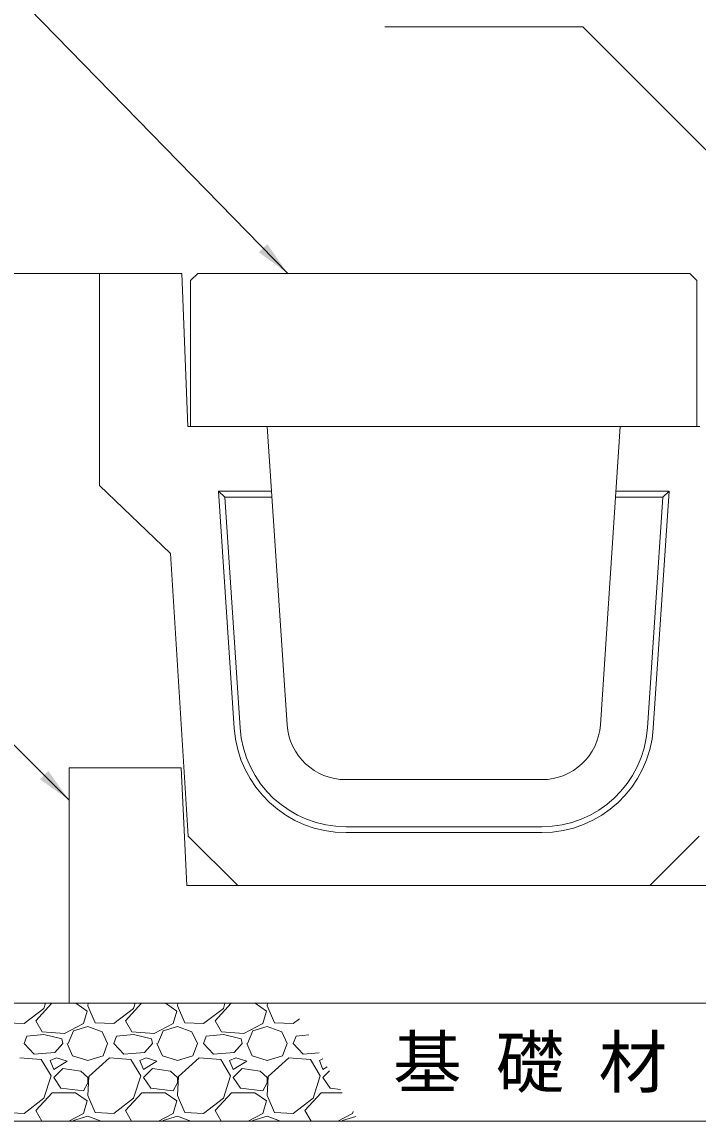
# Model space of a CAD drawing. Units: millimetres at full size; details may follow other scales. Extents: x 775 to 11990, y -20722 to -13297.
# Drawn here: x 1863 to 2437, y -18384 to -17450 of the extents above; entities that cross this region are included whole.
import ezdxf
from ezdxf.enums import TextEntityAlignment as Align

# ---------------------------------------------------------------- set-up
doc = ezdxf.new("R2010")
doc.units = ezdxf.units.MM
doc.header["$LTSCALE"] = 10
for name, color, linetype, lineweight in [('0_2', 7, 'Continuous', 13), ('ハッチング_基礎', 150, 'Continuous', 9), ('寸法線', 7, 'Continuous', 9), ('本体', 2, 'Continuous', 20), ('補助線', 4, 'Continuous', 5)]:
    doc.layers.add(name, color=color, linetype=linetype, lineweight=lineweight)
doc.layers.add('文字', color=7, linetype='Continuous')
doc.styles.add('ＭＳ ゴシック', font='')
doc.styles.get('ＭＳ ゴシック').set_extended_font_data('MS Gothic')

# ---------------------------------------------------------------- blocks, each defined once
blk = doc.blocks.new('filled_arrow')
at = {"color": 0, "linetype": 'Continuous', "lineweight": -2}
blk.add_solid([(7.5, 1.25), (0, 0), (7.5, -1.25)], dxfattribs=at)

msp = doc.modelspace()

# ---------------------------------------------------------------- linework, layer by layer
at = {"layer": '0_2', "lineweight": 20}
for p, q in [((1928.33, -17663.53), (1388.27, -17663.53)), ((1802.7, -18283.53), (2785.7, -18283.53)), ((1802.7, -18383.53), (2785.7, -18383.53))]:
    msp.add_line(p, q, dxfattribs=at)
at = {"layer": 'ハッチング_基礎'}
for p, q in [((1864.44, -18300.81), (1881.21, -18287.86)), ((1874.35, -18298.53), (1887.85, -18283.53)), ((1881.21, -18287.86), (1882.59, -18283.53)), ((1908.23, -18283.53), (1917.78, -18290.15)), ((1917.78, -18290.15), (1914.73, -18300.81)), ((1918.64, -18283.53), (1918.54, -18285.57)), ((1918.54, -18285.57), (1924.64, -18300.05)), ((1940.64, -18300.81), (1957.41, -18287.86)), ((1950.55, -18298.53), (1964.05, -18283.53)), ((1957.41, -18287.86), (1958.79, -18283.53)), ((1984.43, -18283.53), (1993.98, -18290.15)), ((1993.98, -18290.15), (1990.93, -18300.81)), ((1994.84, -18283.53), (1994.74, -18285.57)), ((1994.74, -18285.57), (2000.84, -18300.05)), ((2016.84, -18300.81), (2033.61, -18287.86)), ((2026.75, -18298.53), (2040.25, -18283.53)), ((2033.61, -18287.86), (2034.99, -18283.53)), ((2060.63, -18283.53), (2070.18, -18290.15)), ((2070.18, -18290.15), (2067.13, -18300.81)), ((2071.04, -18283.53), (2070.94, -18285.57)), ((2070.94, -18285.57), (2077.04, -18300.05)), ((1879.68, -18307.67), (1874.35, -18298.53)), ((1955.88, -18307.67), (1950.55, -18298.53)), ((2032.08, -18307.67), (2026.75, -18298.53)), ((2093.04, -18300.81), (2098.34, -18296.72)), ((1848.44, -18300.05), (1864.44, -18300.81)), ((1898.73, -18309.2), (1879.68, -18307.67)), ((1914.73, -18300.81), (1898.73, -18309.2)), ((1901.78, -18317.58), (1906.35, -18306.91)), ((1906.35, -18306.91), (1918.54, -18303.1)), ((1918.54, -18303.1), (1930.74, -18307.67)), ((1924.64, -18300.05), (1940.64, -18300.81)), ((1930.74, -18307.67), (1935.31, -18317.58)), ((1974.93, -18309.2), (1955.88, -18307.67)), ((1990.93, -18300.81), (1974.93, -18309.2)), ((1977.98, -18317.58), (1982.55, -18306.91)), ((1982.55, -18306.91), (1994.74, -18303.1)), ((1994.74, -18303.1), (2006.94, -18307.67)), ((2000.84, -18300.05), (2016.84, -18300.81)), ((2006.94, -18307.67), (2011.51, -18317.58)), ((2051.13, -18309.2), (2032.08, -18307.67)), ((2067.13, -18300.81), (2051.13, -18309.2)), ((2054.18, -18317.58), (2058.75, -18306.91)), ((2058.75, -18306.91), (2070.94, -18303.1)), ((2070.94, -18303.1), (2083.14, -18307.67)), ((2077.04, -18300.05), (2093.04, -18300.81)), ((2083.14, -18307.67), (2087.71, -18317.58)), ((1864.44, -18317.58), (1866.73, -18311.48)), ((1872.82, -18326.72), (1864.44, -18317.58)), ((1881.21, -18309.96), (1866.73, -18311.48)), ((1896.45, -18313.77), (1881.21, -18309.96)), ((1897.21, -18317.58), (1890.35, -18325.2)), ((1897.21, -18317.58), (1896.45, -18313.77)), ((1901.02, -18317.58), (1905.59, -18328.25)), ((1931.5, -18328.25), (1935.31, -18317.58)), ((1940.64, -18317.58), (1942.93, -18311.48)), ((1949.02, -18326.72), (1940.64, -18317.58)), ((1957.41, -18309.96), (1942.93, -18311.48)), ((1972.65, -18313.77), (1957.41, -18309.96)), ((1973.41, -18317.58), (1966.55, -18325.2)), ((1973.41, -18317.58), (1972.65, -18313.77)), ((1977.22, -18317.58), (1981.79, -18328.25)), ((2007.7, -18328.25), (2011.51, -18317.58)), ((2016.84, -18317.58), (2019.13, -18311.48)), ((2025.22, -18326.72), (2016.84, -18317.58)), ((2033.61, -18309.96), (2019.13, -18311.48)), ((2048.85, -18313.77), (2033.61, -18309.96)), ((2049.61, -18317.58), (2042.75, -18325.2)), ((2049.61, -18317.58), (2048.85, -18313.77)), ((2053.42, -18317.58), (2057.99, -18328.25)), ((2083.9, -18328.25), (2087.71, -18317.58)), ((2093.04, -18317.58), (2095.33, -18311.48)), ((2101.42, -18326.72), (2093.04, -18317.58)), ((2106.2, -18310.34), (2095.33, -18311.48)), ((1890.35, -18325.2), (1872.82, -18326.72)), ((1966.55, -18325.2), (1949.02, -18326.72)), ((2042.75, -18325.2), (2025.22, -18326.72)), ((2114.98, -18325.54), (2101.42, -18326.72)), ((1878.92, -18331.29), (1860.63, -18329.77)), ((1887.3, -18345.01), (1878.92, -18331.29)), ((1891.87, -18329.77), (1886.54, -18332.06)), ((1886.54, -18332.06), (1889.59, -18339.68)), ((1889.59, -18339.68), (1901.02, -18332.82)), ((1901.02, -18332.82), (1891.87, -18329.77)), ((1905.59, -18328.25), (1918.54, -18332.06)), ((1918.54, -18332.06), (1931.5, -18328.25)), ((1936.83, -18329.77), (1919.31, -18345.77)), ((1955.12, -18331.29), (1936.83, -18329.77)), ((1963.5, -18345.01), (1955.12, -18331.29)), ((1968.07, -18329.77), (1962.74, -18332.06)), ((1962.74, -18332.06), (1965.79, -18339.68)), ((1965.79, -18339.68), (1977.22, -18332.82)), ((1977.22, -18332.82), (1968.07, -18329.77)), ((1981.79, -18328.25), (1994.74, -18332.06)), ((1994.74, -18332.06), (2007.7, -18328.25)), ((2013.03, -18329.77), (1995.51, -18345.77)), ((2031.32, -18331.29), (2013.03, -18329.77)), ((2039.7, -18345.01), (2031.32, -18331.29)), ((2044.27, -18329.77), (2038.94, -18332.06)), ((2038.94, -18332.06), (2041.99, -18339.68)), ((2041.99, -18339.68), (2053.42, -18332.82)), ((2053.42, -18332.82), (2044.27, -18329.77)), ((2057.99, -18328.25), (2070.94, -18332.06)), ((2070.94, -18332.06), (2083.9, -18328.25)), ((2089.23, -18329.77), (2071.71, -18345.77)), ((2107.52, -18331.29), (2089.23, -18329.77)), ((2115.9, -18345.01), (2107.52, -18331.29)), ((2118.02, -18330.82), (2115.14, -18332.06)), ((2115.14, -18332.06), (2118.19, -18339.68)), ((1881.21, -18364.06), (1887.3, -18345.01)), ((1897.21, -18338.91), (1889.59, -18346.53)), ((1912.45, -18341.2), (1897.21, -18338.91)), ((1918.54, -18346.53), (1912.45, -18341.2)), ((1919.31, -18345.77), (1918.54, -18361.77)), ((1957.41, -18364.06), (1963.5, -18345.01)), ((1973.41, -18338.91), (1965.79, -18346.53)), ((1988.65, -18341.2), (1973.41, -18338.91)), ((1994.74, -18346.53), (1988.65, -18341.2)), ((1995.51, -18345.77), (1994.74, -18361.77)), ((2033.61, -18364.06), (2039.7, -18345.01)), ((2049.61, -18338.91), (2041.99, -18346.53)), ((2064.85, -18341.2), (2049.61, -18338.91)), ((2070.94, -18346.53), (2064.85, -18341.2)), ((2071.71, -18345.77), (2070.94, -18361.77)), ((2109.81, -18364.06), (2115.9, -18345.01)), ((2118.19, -18339.68), (2121.86, -18337.47)), ((2123.84, -18340.89), (2118.19, -18346.53)), ((1889.59, -18346.53), (1895.68, -18355.68)), ((1895.68, -18355.68), (1914.73, -18357.96)), ((1914.73, -18357.96), (1918.54, -18351.11)), ((1918.54, -18351.11), (1918.54, -18346.53)), ((1965.79, -18346.53), (1971.88, -18355.68)), ((1971.88, -18355.68), (1990.93, -18357.96)), ((1990.93, -18357.96), (1994.74, -18351.11)), ((1994.74, -18351.11), (1994.74, -18346.53)), ((2041.99, -18346.53), (2048.08, -18355.68)), ((2048.08, -18355.68), (2067.13, -18357.96)), ((2067.13, -18357.96), (2070.94, -18351.11)), ((2070.94, -18351.11), (2070.94, -18346.53)), ((2118.19, -18346.53), (2124.28, -18355.68)), ((2124.28, -18355.68), (2132.98, -18356.72)), ((1864.44, -18377.01), (1881.21, -18364.06)), ((1874.35, -18374.73), (1888.06, -18359.49)), ((1888.06, -18359.49), (1907.88, -18359.49)), ((1907.88, -18359.49), (1917.78, -18366.35)), ((1918.54, -18361.77), (1924.64, -18376.25)), ((1940.64, -18377.01), (1957.41, -18364.06)), ((1950.55, -18374.73), (1964.26, -18359.49)), ((1964.26, -18359.49), (1984.08, -18359.49)), ((1984.08, -18359.49), (1993.98, -18366.35)), ((1994.74, -18361.77), (2000.84, -18376.25)), ((2016.84, -18377.01), (2033.61, -18364.06)), ((2026.75, -18374.73), (2040.46, -18359.49)), ((2040.46, -18359.49), (2060.28, -18359.49)), ((2060.28, -18359.49), (2070.18, -18366.35)), ((2070.94, -18361.77), (2077.04, -18376.25)), ((2093.04, -18377.01), (2109.81, -18364.06)), ((2102.95, -18374.73), (2116.66, -18359.49)), ((2116.66, -18359.49), (2134.57, -18359.49)), ((1917.78, -18366.35), (1914.73, -18377.01)), ((1993.98, -18366.35), (1990.93, -18377.01)), ((2070.18, -18366.35), (2067.13, -18377.01)), ((1848.44, -18376.25), (1864.44, -18377.01)), ((1879.48, -18383.53), (1874.35, -18374.73)), ((1914.73, -18377.01), (1902.3, -18383.53)), ((1906.17, -18383.53), (1906.35, -18383.11)), ((1906.35, -18383.11), (1918.54, -18379.3)), ((1918.54, -18379.3), (1929.82, -18383.53)), ((1924.64, -18376.25), (1940.64, -18377.01)), ((1955.68, -18383.53), (1950.55, -18374.73)), ((1990.93, -18377.01), (1978.5, -18383.53)), ((1982.37, -18383.53), (1982.55, -18383.11)), ((1982.55, -18383.11), (1994.74, -18379.3)), ((1994.74, -18379.3), (2006.02, -18383.53)), ((2000.84, -18376.25), (2016.84, -18377.01)), ((2031.88, -18383.53), (2026.75, -18374.73)), ((2067.13, -18377.01), (2054.7, -18383.53)), ((2058.57, -18383.53), (2058.75, -18383.11)), ((2058.75, -18383.11), (2070.94, -18379.3)), ((2070.94, -18379.3), (2082.22, -18383.53)), ((2077.04, -18376.25), (2093.04, -18377.01)), ((2108.08, -18383.53), (2102.95, -18374.73)), ((2143.33, -18377.01), (2130.9, -18383.53)), ((2134.77, -18383.53), (2134.95, -18383.11)), ((2134.95, -18383.11), (2146.19, -18379.6)), ((2143.78, -18375.44), (2143.33, -18377.01))]:
    msp.add_line(p, q, dxfattribs=at)
at = {"layer": '寸法線'}
for points in [[(2088.3, -17663.53), (1856.78, -17426.02), (1847.76, -17426.02), (1408.43, -17426.02)], [(2522.42, -17637.44), (2338.97, -17453.99), (2329.96, -17453.99), (2170.65, -17453.99)], [(1902.59, -18110.92), (1755.2, -17963.53), (1746.18, -17963.53), (1424.86, -17963.53)]]:
    msp.add_lwpolyline(points, dxfattribs=at)
at = {"layer": '本体'}
for p, q in [((1928.33, -17663.53), (1928.33, -17843.53)), ((1928.33, -17663.53), (1998.33, -17663.53)), ((1998.33, -17663.53), (2003.33, -17793.53)), ((2011.83, -17663.53), (2005.83, -17669.53)), ((2429.83, -17663.53), (2011.83, -17663.53)), ((2429.83, -17663.53), (2435.83, -17669.53)), ((2005.83, -17669.53), (2005.83, -17793.53)), ((2435.83, -17669.53), (2435.83, -17793.53)), ((2003.33, -17793.53), (2070.83, -17793.53)), ((2435.83, -17793.53), (2005.83, -17793.53)), ((2087.72, -18046.86), (2070.83, -17793.53)), ((2353.94, -18046.86), (2370.83, -17793.53)), ((2370.83, -17793.53), (2438.33, -17793.53)), ((1928.33, -17843.53), (1988.83, -17901.53)), ((2003.83, -18141.53), (1988.83, -17901.53)), ((1902.7, -18283.53), (1902.7, -18083.53)), ((1902.7, -18083.53), (1997.7, -18083.53)), ((2002.7, -18183.53), (1997.7, -18083.53)), ((2304.06, -18093.53), (2137.61, -18093.53)), ((2045.83, -18183.53), (2003.83, -18141.53)), ((2395.83, -18183.53), (2437.83, -18141.53)), ((2002.7, -18183.53), (2585.7, -18183.53)), ((2045.83, -18183.53), (2395.83, -18183.53)), ((1902.7, -18283.53), (2685.7, -18283.53))]:
    msp.add_line(p, q, dxfattribs=at)
for centre, start, end in [((2137.61, -18043.53), 183.81396, 270), ((2304.06, -18043.53), 270, 356.18604)]:
    msp.add_arc(centre, 50, start, end, dxfattribs=at)
at = {"layer": '補助線'}
for p, q in [((2029.4, -17848.53), (2074.5, -17848.53)), ((2042.82, -18049.85), (2029.4, -17848.53)), ((2029.4, -17848.53), (2034.74, -17853.53)), ((2367.17, -17848.53), (2412.27, -17848.53)), ((2398.85, -18049.85), (2412.27, -17848.53)), ((2406.92, -17853.53), (2412.27, -17848.53)), ((2034.74, -17853.53), (2074.83, -17853.53)), ((2047.81, -18049.52), (2034.74, -17853.53)), ((2366.83, -17853.53), (2406.92, -17853.53)), ((2393.86, -18049.52), (2406.92, -17853.53)), ((2304.06, -18138.53), (2138, -18138.53)), ((2138.05, -18133.53), (2304.06, -18133.53))]:
    msp.add_line(p, q, dxfattribs=at)
for centre, radius, start, end in [((2137.61, -18043.53), 95, 183.81418, 270.23532), ((2137.61, -18043.53), 90, 183.81395, 270.27917), ((2304.06, -18043.53), 90, 270, 356.18605), ((2304.06, -18043.53), 95, 270, 356.18582)]:
    msp.add_arc(centre, radius, start, end, dxfattribs=at)

# ---------------------------------------------------------------- block references
at = {"layer": '寸法線', "xscale": 4, "yscale": 4}
for p, rotation in [((2088.3, -17663.53), 134.3), ((1902.59, -18110.92), 135)]:
    msp.add_blockref('filled_arrow', p, dxfattribs=dict(at, rotation=rotation))

# ---------------------------------------------------------------- texts
at = {"layer": '文字', "style": 'ＭＳ ゴシック'}
msp.add_text('基 礎 材', height=42.72, dxfattribs=at).set_placement((2294.2, -18333.53), align=Align.MIDDLE_CENTER)

doc.saveas('drawing.dxf')
